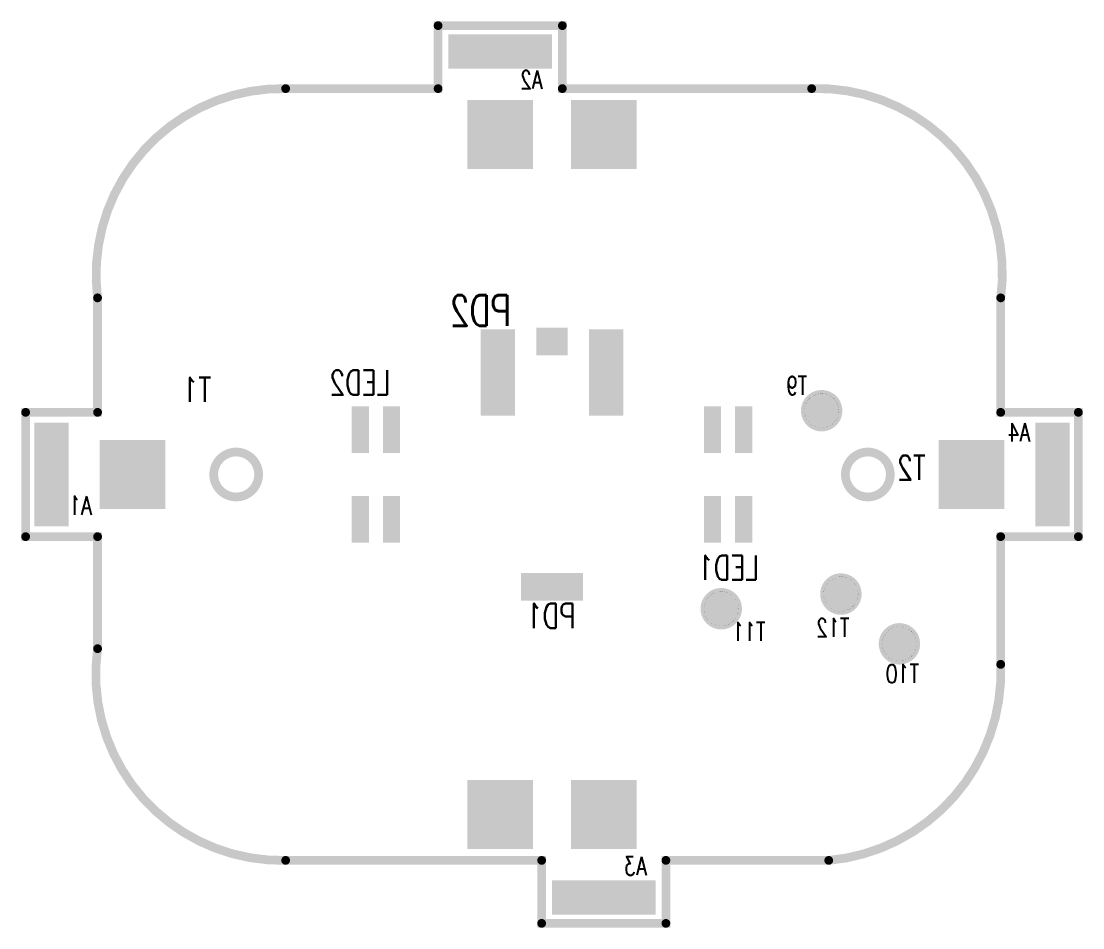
# Model space of a CAD drawing. Extents: x -214 to 345, y -223 to 209.
# Drawn here: x -3.23 to 27.53, y -13.13 to 13.13 of the extents above; entities that cross this region are included whole.
import ezdxf

# ---------------------------------------------------------------- set-up
doc = ezdxf.new("R2010")
doc.units = 0
doc.header["$MEASUREMENT"] = 0
doc.layers.get('0').update_dxf_attribs({"linetype": 'CONTINUOUS'})
for name, color, linetype in [('BOARD_CUTOUT_00', 6, 'CONTINUOUS'), ('BOARD_OUTLINE_00', 6, 'CONTINUOUS'), ('DRIL_PLTE_THRU_01', 16, 'CONTINUOUS'), ('DRIL_PLTE_THRU_02', 96, 'CONTINUOUS'), ('DRIL_PLTE_THRU_03', 136, 'CONTINUOUS'), ('DRIL_PLTE_THRU_04', 176, 'CONTINUOUS'), ('PADS_BOT', 5, 'CONTINUOUS'), ('PADS_INNER', 1, 'CONTINUOUS'), ('PADS_TOP', 1, 'CONTINUOUS'), ('PADS_XR_121', 56, 'CONTINUOUS'), ('PART_BOT_2DLINE_00', 56, 'CONTINUOUS'), ('PART_NAME_04', 112, 'CONTINUOUS')]:
    doc.layers.add(name, color=color, linetype=linetype)
doc.styles.add('W0$1016', font='simplex.shx', dxfattribs={"width": 0.75})
doc.styles.add('W0$127', font='simplex.shx', dxfattribs={"width": 0.75})

# ---------------------------------------------------------------- blocks, each defined once
blk = doc.blocks.new('SMOOTH_0$254')
at = {"const_width": 0.127}
blk.add_lwpolyline([(-0.0635, 0, 1), (0.0635, 0, 1)], format="xyb", close=True, dxfattribs=at)
blk = doc.blocks.new('BOARD_221')
at = {"layer": 'BOARD_CUTOUT_00', "const_width": 0.254}
for points in [[(4.297, -2.576, 1), (2.997, -2.576, 1)], [(22.597, -2.576, 1), (21.297, -2.576, 1)]]:
    blk.add_lwpolyline(points, format="xyb", close=True, dxfattribs=at)
at = {"layer": 'BOARD_OUTLINE_00', "const_width": 0.254}
blk.add_lwpolyline([(-0.369, -7.62), (-0.369, -4.376), (-2.453, -4.376), (-2.453, -0.776), (-0.369, -0.776), (-0.369, 2.54, -0.456253), (5.08, 8.6), (9.497, 8.6), (9.497, 10.424), (13.097, 10.424), (13.097, 8.6), (20.32, 8.6, -0.463654), (25.797, 2.54), (25.797, -0.776), (28.047, -0.776), (28.047, -4.376), (25.797, -4.376), (25.797, -8.074, -0.399971), (20.814, -13.752), (16.097, -13.752), (16.097, -15.576), (12.497, -15.576), (12.497, -13.752), (5.08, -13.752, -0.461535)], format="xyb", close=True, dxfattribs=at)
at = {"layer": 'BOARD_OUTLINE_00'}
for p in [(9.497, 10.424), (13.097, 10.424), (5.08, 8.6), (9.497, 8.6), (13.097, 8.6), (20.32, 8.6), (-0.369, 2.54), (25.797, 2.54), (-2.453, -0.776), (-0.369, -0.776), (25.797, -0.776), (28.047, -0.776), (-2.453, -4.376), (-0.369, -4.376), (25.797, -4.376), (28.047, -4.376), (-0.369, -7.62), (25.797, -8.074), (5.08, -13.752), (12.497, -13.752), (16.097, -13.752), (20.814, -13.752), (12.497, -15.576), (16.097, -15.576)]:
    blk.add_blockref('SMOOTH_0$254', p, dxfattribs=at)
blk = doc.blocks.new('PAD_1')
at = {"const_width": 0.8}
blk.add_lwpolyline([(-0.9, 0), (0.9, 0)], dxfattribs=at)
blk = doc.blocks.new('STK_BOT_17')
at = {"layer": 'PADS_BOT'}
blk.add_blockref('PAD_1', (0, 0), dxfattribs=at)
blk = doc.blocks.new('PAD_2')
at = {"const_width": 0.8}
blk.add_lwpolyline([(-0.45, 0), (0.45, 0)], dxfattribs=at)
blk = doc.blocks.new('STK_BOT_16')
at = {"layer": 'PADS_BOT'}
blk.add_blockref('PAD_2', (0, 0), dxfattribs=at)
blk = doc.blocks.new('SYM_BOT_2')
for name, p in [('STK_BOT_16', (0, 3.55)), ('STK_BOT_17', (0, -3.55))]:
    blk.add_blockref(name, p)
blk = doc.blocks.new('PART_BOT_0')
blk.add_blockref('SYM_BOT_2', (0, 0))
at = {"layer": 'PART_NAME_04', "style": 'W0$1016', "width": 0.75}
blk.add_text('PD1', height=0.7112, dxfattribs=at).set_placement((-0.686, -4.747))
blk = doc.blocks.new('PAD_3')
at = {"const_width": 1}
blk.add_lwpolyline([(-1.25, 0), (1.25, 0)], dxfattribs=at)
blk = doc.blocks.new('STK_BOT_57')
at = {"layer": 'PADS_BOT', "rotation": 90}
blk.add_blockref('PAD_3', (0, 0), dxfattribs=at)
blk = doc.blocks.new('SYM_BOT_6')
for p in [(-1.57, -2.95), (1.57, -2.95)]:
    blk.add_blockref('STK_BOT_57', p)
blk = doc.blocks.new('PART_BOT_5')
blk.add_blockref('SYM_BOT_6', (0, 0))
at = {"layer": 'PART_NAME_04', "style": 'W0$127', "width": 0.75}
blk.add_text('PD2', height=0.889, rotation=180, dxfattribs=at).set_placement((-1.187, -4.307))
blk = doc.blocks.new('PAD_4')
at = {"const_width": 0.5}
blk.add_lwpolyline([(-0.675, 0), (0.675, 0)], dxfattribs=at)
blk = doc.blocks.new('STK_BOT_58')
at = {"layer": 'PADS_BOT', "rotation": 90}
blk.add_blockref('PAD_4', (0, 0), dxfattribs=at)
blk = doc.blocks.new('SYM_BOT_7')
for p in [(-0.45, 1.3), (0.45, 1.3), (-0.45, -1.3), (0.45, -1.3)]:
    blk.add_blockref('STK_BOT_58', p)
blk = doc.blocks.new('PART_BOT_6')
blk.add_blockref('SYM_BOT_7', (0, 0))
at = {"layer": 'PART_NAME_04', "style": 'W0$1016', "width": 0.75}
blk.add_text('LED1', height=0.7112, dxfattribs=at).set_placement((-0.893, -3.053))
blk = doc.blocks.new('PART_BOT_7')
blk.add_blockref('SYM_BOT_7', (0, 0))
at = {"layer": 'PART_NAME_04', "style": 'W0$1016', "width": 0.75}
blk.add_text('LED2', height=0.7112, rotation=180, dxfattribs=at).set_placement((0.412, -2.306))
blk = doc.blocks.new('DRIL_SLOT_0002700051000000')
at = {"const_width": 0.35}
blk.add_lwpolyline([(0.175, -0.3), (0.175, 0.3, 1), (-0.175, 0.3), (-0.175, -0.3, 1)], format="xyb", close=True, dxfattribs=at)
blk = doc.blocks.new('PAD_5')
at = {"const_width": 1.9}
blk.add_lwpolyline([(-1, 0), (1, 0)], dxfattribs=at)
blk = doc.blocks.new('STK_BOT_204')
at = {"layer": 'DRIL_PLTE_THRU_01'}
blk.add_blockref('DRIL_SLOT_0002700051000000', (0, 0), dxfattribs=at)
at = {"layer": 'DRIL_PLTE_THRU_02'}
blk.add_blockref('DRIL_SLOT_0002700051000000', (0, 0), dxfattribs=at)
at = {"layer": 'DRIL_PLTE_THRU_03'}
blk.add_blockref('DRIL_SLOT_0002700051000000', (0, 0), dxfattribs=at)
at = {"layer": 'DRIL_PLTE_THRU_04'}
blk.add_blockref('DRIL_SLOT_0002700051000000', (0, 0), dxfattribs=at)
at = {"layer": 'PADS_BOT', "rotation": 90}
blk.add_blockref('PAD_5', (0, 0), dxfattribs=at)
at = {"layer": 'PADS_INNER', "rotation": 90}
blk.add_blockref('PAD_5', (0, 0), dxfattribs=at)
at = {"layer": 'PADS_TOP', "rotation": 90}
blk.add_blockref('PAD_5', (0, 0), dxfattribs=at)
at = {"layer": 'PADS_XR_121', "rotation": 90}
blk.add_blockref('PAD_5', (0, 0), dxfattribs=at)
blk = doc.blocks.new('SYM_BOT_23')
for p in [(10.65, 9.85), (0, 0), (10.65, -9.85)]:
    blk.add_blockref('STK_BOT_204', p)
blk = doc.blocks.new('PART_BOT_74')
blk.add_blockref('SYM_BOT_23', (0, 0))
at = {"layer": 'PART_NAME_04', "style": 'W0$1016', "width": 0.75}
blk.add_text('T1', height=0.7112, rotation=180, dxfattribs=at).set_placement((2.275, -2.1))
blk = doc.blocks.new('PART_BOT_75')
blk.add_blockref('SYM_BOT_23', (0, 0))
at = {"layer": 'PART_NAME_04', "style": 'W0$1016', "width": 0.75}
blk.add_text('T2', height=0.7112, dxfattribs=at).set_placement((1.327, -0.159))
blk = doc.blocks.new('PAD_6')
at = {"const_width": 1}
blk.add_lwpolyline([(-1.5, 0), (1.5, 0)], dxfattribs=at)
blk = doc.blocks.new('STK_BOT_210')
at = {"layer": 'PADS_BOT'}
blk.add_blockref('PAD_6', (0, 0), dxfattribs=at)
blk = doc.blocks.new('SYM_BOT_21')
blk.add_blockref('STK_BOT_210', (0, 0))
blk = doc.blocks.new('PART_BOT_82')
blk.add_blockref('SYM_BOT_21', (0, 0))
at = {"layer": 'PART_NAME_04', "style": 'W0$1016', "width": 0.75}
blk.add_text('A1', height=0.5334, rotation=270, dxfattribs=at).set_placement((-1.165, 1.165))
blk = doc.blocks.new('PART_BOT_83')
blk.add_blockref('SYM_BOT_21', (0, 0))
at = {"layer": 'PART_NAME_04', "style": 'W0$1016', "width": 0.75}
blk.add_text('A2', height=0.5334, dxfattribs=at).set_placement((-1.227, -1.083))
blk = doc.blocks.new('PART_BOT_84')
blk.add_blockref('SYM_BOT_21', (0, 0))
at = {"layer": 'PART_NAME_04', "style": 'W0$1016', "width": 0.75}
blk.add_text('A3', height=0.5334, dxfattribs=at).set_placement((-1.245, 0.645))
blk = doc.blocks.new('PART_BOT_85')
blk.add_blockref('SYM_BOT_21', (0, 0))
at = {"layer": 'PART_NAME_04', "style": 'W0$1016', "width": 0.75}
blk.add_text('A4', height=0.5334, rotation=270, dxfattribs=at).set_placement((0.957, -0.648))
blk = doc.blocks.new('PART_BODY_BOT_226')
at = {"layer": 'PART_BOT_2DLINE_00', "const_width": 0.00152}
blk.add_lwpolyline([(0.5, 0, 1), (-0.5, 0, 1)], format="xyb", close=True, dxfattribs=at)
blk = doc.blocks.new('PAD_7')
at = {"const_width": 0.6}
blk.add_lwpolyline([(0, -0.3, 1), (0, 0.3, 1)], format="xyb", close=True, dxfattribs=at)
blk = doc.blocks.new('STK_BOT_133')
at = {"layer": 'PADS_BOT'}
blk.add_blockref('PAD_7', (0, 0), dxfattribs=at)
at = {"layer": 'PADS_XR_121'}
blk.add_blockref('PAD_7', (0, 0), dxfattribs=at)
blk = doc.blocks.new('SYM_BOT_15')
for name in ['STK_BOT_133', 'PART_BODY_BOT_226']:
    blk.add_blockref(name, (0, 0))
blk = doc.blocks.new('PART_BOT_90')
blk.add_blockref('SYM_BOT_15', (0, 0))
at = {"layer": 'PART_NAME_04', "style": 'W0$1016', "width": 0.75}
blk.add_text('T10', height=0.5334, dxfattribs=at).set_placement((-0.565416, -1.13281))
blk = doc.blocks.new('PART_BOT_91')
blk.add_blockref('SYM_BOT_15', (0, 0))
at = {"layer": 'PART_NAME_04', "style": 'W0$1016', "width": 0.75}
blk.add_text('T11', height=0.5334, dxfattribs=at).set_placement((-1.283, -0.928))
blk = doc.blocks.new('PART_BOT_92')
blk.add_blockref('SYM_BOT_15', (0, 0))
at = {"layer": 'PART_NAME_04', "style": 'W0$1016', "width": 0.75}
blk.add_text('T12', height=0.5334, dxfattribs=at).set_placement((-0.244, -1.244))
blk = doc.blocks.new('PART_BOT_93')
blk.add_blockref('SYM_BOT_15', (0, 0))
at = {"layer": 'PART_NAME_04', "style": 'W0$1016', "width": 0.75}
blk.add_text('T9', height=0.5334, dxfattribs=at).set_placement((0.419, 0.459))

msp = doc.modelspace()

# ---------------------------------------------------------------- block references
msp.add_blockref('BOARD_221', (-0.647, 2.576))
at = {"xscale": -1}
for name, p in [('PART_BOT_83', (10.65, 12.25)), ('PART_BOT_75', (24.3, 0)), ('PART_BOT_0', (12.15, 0.3)), ('PART_BOT_93', (19.962, 1.847)), ('PART_BOT_6', (17.25, 0)), ('PART_BOT_92', (20.52, -3.462)), ('PART_BOT_91', (17.053, -3.887)), ('PART_BOT_90', (22.216, -4.904)), ('PART_BOT_84', (13.65, -12.25))]:
    msp.add_blockref(name, p, dxfattribs=at)
for name, p, rotation in [('PART_BOT_74', (0, 0), 180), ('PART_BOT_5', (12.15, 0), 180), ('PART_BOT_7', (7.05, 0), 180), ('PART_BOT_82', (-2.35, 0), 270), ('PART_BOT_85', (26.65, 0), 270)]:
    msp.add_blockref(name, p, dxfattribs=dict(at, rotation=rotation))

doc.saveas('drawing.dxf')
